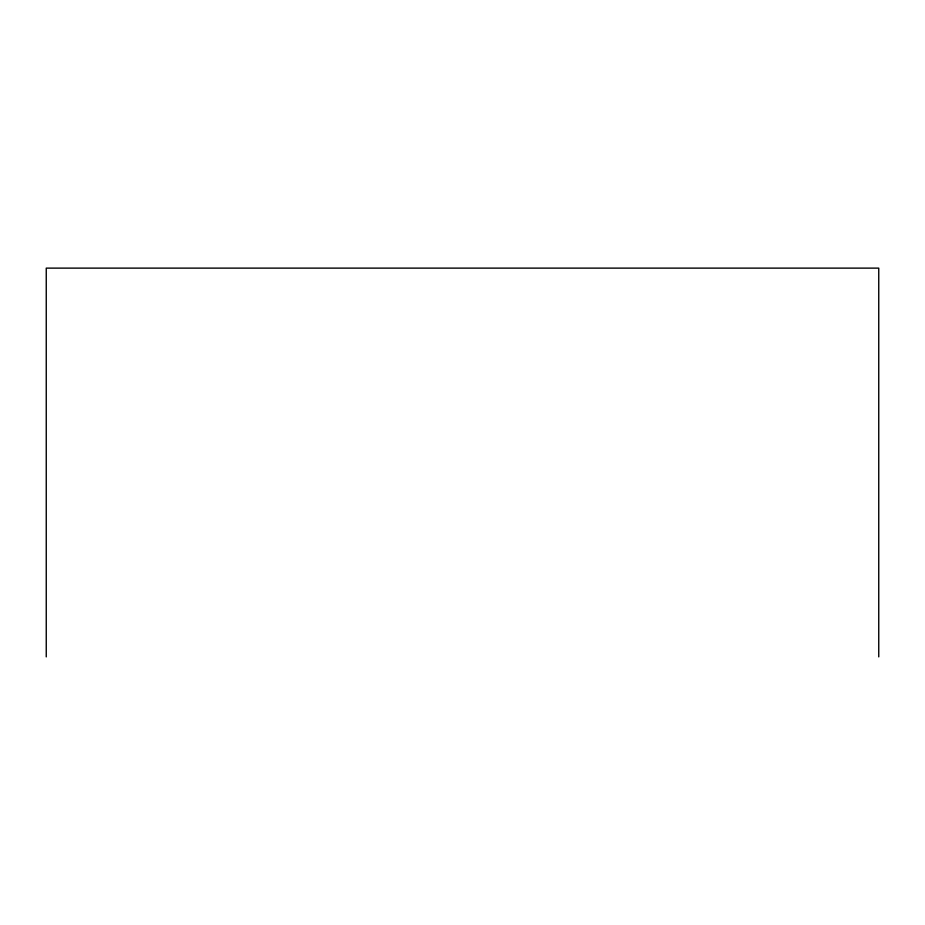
<?xml version="1.0" encoding="UTF-8"?>
<svg xmlns="http://www.w3.org/2000/svg" width="925" height="925" viewBox="0 0 925 925"><rect width="100%" height="100%" fill="white"/><g stroke="black" fill="none" stroke-linecap="round" stroke-linejoin="round"><path stroke-width="1.39" d="M878.75 656.877L878.75 268.123L46.25 268.123L46.25 656.877"/></g></svg>
